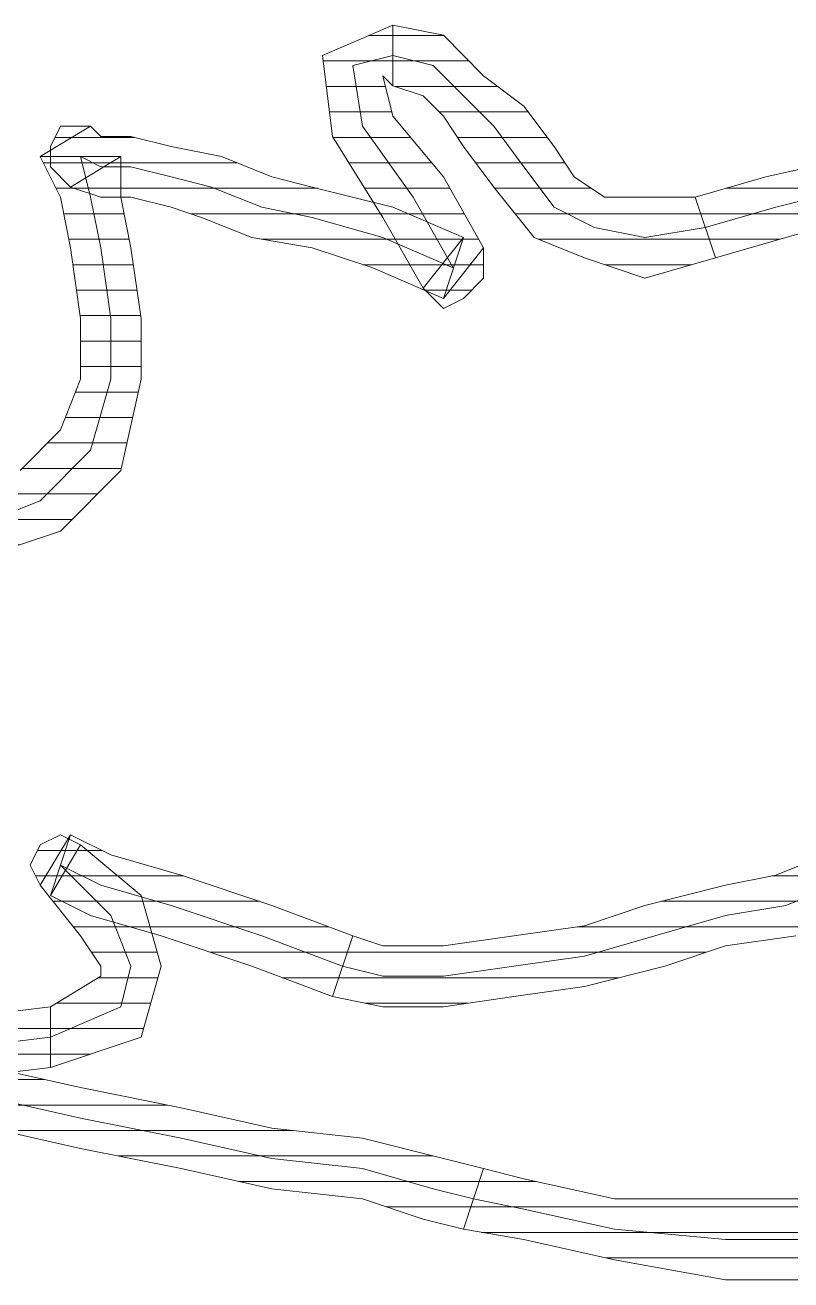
# Model space of a CAD drawing. Header units: centimetres. Extents: x 54005 to 61405, y 90310 to 94744.
# Drawn here: x 56845.88 to 56849.64, y 91773.49 to 91779.65 of the extents above; entities that cross this region are included whole.
import ezdxf

# ---------------------------------------------------------------- set-up
doc = ezdxf.new("R2010")
doc.units = ezdxf.units.CM
doc.header["$LTSCALE"] = 25
doc.layers.get('0').update_dxf_attribs({"lineweight": 0})
doc.layers.add('ÖLCULENDIRME', color=115, linetype='Continuous', lineweight=5)
pattern_1 = [(360, (-5108.51305, -673.59423), (1e-16, 0.125), [25])]

# ---------------------------------------------------------------- blocks, each defined once
blk = doc.blocks.new('by')
at = {"ltscale": 30}
h = blk.add_hatch(dxfattribs=at)
h.set_pattern_fill('DC_LINES', color=256, scale=0.1, style=0)
h.set_pattern_definition(pattern_1)
edge = h.paths.add_edge_path(flags=0)
edge.add_line((6404.8611, 2223.3659), (6404.6628, 2223.4156))
edge.add_line((6404.6628, 2223.4156), (6404.2175, 2223.515))
edge.add_line((6404.2175, 2223.515), (6403.6736, 2223.515))
edge.add_line((6403.6736, 2223.515), (6403.03, 2223.515))
edge.add_line((6403.03, 2223.515), (6402.3376, 2223.515))
edge.add_line((6402.3376, 2223.515), (6401.7439, 2223.5647))
edge.add_line((6401.7439, 2223.5647), (6401.2488, 2223.4654))
edge.add_line((6401.2488, 2223.4654), (6401.0515, 2223.3659))
edge.add_line((6401.0515, 2223.3659), (6400.8532, 2223.664))
edge.add_line((6400.8532, 2223.664), (6401.2488, 2223.7633))
edge.add_line((6401.2488, 2223.7633), (6401.7439, 2223.8627))
edge.add_line((6401.7439, 2223.8627), (6402.3376, 2223.9123))
edge.add_line((6402.3376, 2223.9123), (6403.03, 2223.9123))
edge.add_line((6403.03, 2223.9123), (6403.6736, 2223.9123))
edge.add_line((6403.6736, 2223.9123), (6404.2175, 2223.813))
edge.add_line((6404.2175, 2223.813), (6404.6628, 2223.7137))
edge.add_line((6404.6628, 2223.7137), (6404.9597, 2223.664))
h = blk.add_hatch(dxfattribs=at)
h.set_pattern_fill('DC_LINES', color=256, scale=0.1, style=0)
h.set_pattern_definition(pattern_1)
edge = h.paths.add_edge_path(flags=0)
edge.add_line((6407.9773, 2222.9685), (6407.9284, 2222.6706))
edge.add_line((6407.9284, 2222.6706), (6407.6316, 2222.7699))
edge.add_line((6407.6316, 2222.7699), (6407.2849, 2222.8692))
edge.add_line((6407.2849, 2222.8692), (6406.8396, 2222.9685))
edge.add_line((6406.8396, 2222.9685), (6406.3454, 2223.0679))
edge.add_line((6406.3454, 2223.0679), (6405.9001, 2223.1673))
edge.add_line((6405.9001, 2223.1673), (6405.4548, 2223.2169))
edge.add_line((6405.4548, 2223.2169), (6405.0583, 2223.3163))
edge.add_line((6405.0583, 2223.3163), (6404.8611, 2223.3659))
edge.add_line((6404.8611, 2223.3659), (6404.9597, 2223.664))
edge.add_line((6404.9597, 2223.664), (6405.1579, 2223.6143))
edge.add_line((6405.1579, 2223.6143), (6405.4548, 2223.515))
edge.add_line((6405.4548, 2223.515), (6405.9001, 2223.4654))
edge.add_line((6405.9001, 2223.4654), (6406.3454, 2223.3659))
edge.add_line((6406.3454, 2223.3659), (6406.8396, 2223.2666))
edge.add_line((6406.8396, 2223.2666), (6407.2849, 2223.1673))
edge.add_line((6407.2849, 2223.1673), (6407.7302, 2223.0679))
edge.add_line((6407.7302, 2223.0679), (6408.0271, 2222.9685))
edge.add_line((6408.0271, 2222.9685), (6407.9773, 2222.6706))
edge.add_line((6407.9773, 2222.6706), (6408.0271, 2222.9685))
edge.add_line((6408.0271, 2222.9685), (6408.1257, 2222.8692))
edge.add_line((6408.1257, 2222.8692), (6408.1257, 2222.7699))
edge.add_line((6408.1257, 2222.7699), (6408.0769, 2222.6706))
edge.add_line((6408.0769, 2222.6706), (6407.9284, 2222.6706))
h = blk.add_hatch(dxfattribs=at)
h.set_pattern_fill('DC_LINES', color=256, scale=0.1, style=0)
h.set_pattern_definition(pattern_1)
edge = h.paths.add_edge_path(flags=0)
edge.add_line((6406.988, 2222.8692), (6407.3835, 2222.9189))
edge.add_line((6407.3835, 2222.9189), (6407.5818, 2222.9189))
edge.add_line((6407.5818, 2222.9189), (6407.7302, 2222.9685))
edge.add_line((6407.7302, 2222.9685), (6407.9773, 2222.9685))
edge.add_line((6407.9773, 2222.9685), (6407.9773, 2222.6706))
edge.add_line((6407.9773, 2222.6706), (6407.7302, 2222.6706))
edge.add_line((6407.7302, 2222.6706), (6407.5818, 2222.6208))
edge.add_line((6407.5818, 2222.6208), (6407.3835, 2222.6208))
edge.add_line((6407.3835, 2222.6208), (6406.988, 2222.5712))
h = blk.add_hatch(dxfattribs=at)
h.set_pattern_fill('DC_LINES', color=256, scale=0.1, style=0)
h.set_pattern_definition(pattern_1)
edge = h.paths.add_edge_path(flags=0)
edge.add_line((6406.988, 2222.0247), (6406.8396, 2221.7764))
edge.add_line((6406.8396, 2221.7764), (6406.5427, 2222.0247))
edge.add_line((6406.5427, 2222.0247), (6406.4441, 2222.3725))
edge.add_line((6406.4441, 2222.3725), (6406.5427, 2222.7202))
edge.add_line((6406.5427, 2222.7202), (6406.988, 2222.8692))
edge.add_line((6406.988, 2222.8692), (6406.988, 2222.5712))
edge.add_line((6406.988, 2222.5712), (6406.7409, 2222.4221))
edge.add_line((6406.7409, 2222.4221), (6406.7409, 2222.3725))
edge.add_line((6406.7409, 2222.3725), (6406.8396, 2222.2235))
edge.add_line((6406.8396, 2222.2235), (6407.0378, 2221.9751))
edge.add_line((6407.0378, 2221.9751), (6406.8894, 2221.7268))
edge.add_line((6406.8894, 2221.7268), (6407.0378, 2221.9751))
edge.add_line((6407.0378, 2221.9751), (6407.0876, 2221.8758))
edge.add_line((6407.0876, 2221.8758), (6407.0378, 2221.7764))
edge.add_line((6407.0378, 2221.7764), (6406.9382, 2221.7268))
edge.add_line((6406.9382, 2221.7268), (6406.8396, 2221.7764))
h = blk.add_hatch(dxfattribs=at)
h.set_pattern_fill('DC_LINES', color=256, scale=0.1, style=0)
h.set_pattern_definition(pattern_1)
edge = h.paths.add_edge_path(flags=0)
edge.add_line((6403.0798, 2222.1241), (6403.3269, 2222.2235))
edge.add_line((6403.3269, 2222.2235), (6403.6736, 2222.2731))
edge.add_line((6403.6736, 2222.2731), (6403.9704, 2222.3725))
edge.add_line((6403.9704, 2222.3725), (6404.3659, 2222.4718))
edge.add_line((6404.3659, 2222.4718), (6404.7126, 2222.5215))
edge.add_line((6404.7126, 2222.5215), (6405.0583, 2222.5712))
edge.add_line((6405.0583, 2222.5712), (6405.3552, 2222.5712))
edge.add_line((6405.3552, 2222.5712), (6405.6032, 2222.5215))
edge.add_line((6405.6032, 2222.5215), (6405.5036, 2222.2235))
edge.add_line((6405.5036, 2222.2235), (6405.3552, 2222.2731))
edge.add_line((6405.3552, 2222.2731), (6405.0583, 2222.2731))
edge.add_line((6405.0583, 2222.2731), (6404.7126, 2222.2235))
edge.add_line((6404.7126, 2222.2235), (6404.3659, 2222.1737))
edge.add_line((6404.3659, 2222.1737), (6404.0691, 2222.0744))
edge.add_line((6404.0691, 2222.0744), (6403.6736, 2221.9751))
edge.add_line((6403.6736, 2221.9751), (6403.4265, 2221.9254))
edge.add_line((6403.4265, 2221.9254), (6403.1784, 2221.826))
h = blk.add_hatch(dxfattribs=at)
h.set_pattern_fill('DC_LINES', color=256, scale=0.1, style=0)
h.set_pattern_definition(pattern_1)
edge = h.paths.add_edge_path(flags=0)
edge.add_line((6405.6032, 2222.5215), (6405.9988, 2222.3725))
edge.add_line((6405.9988, 2222.3725), (6406.4441, 2222.2235))
edge.add_line((6406.4441, 2222.2235), (6406.7907, 2222.1241))
edge.add_line((6406.7907, 2222.1241), (6406.988, 2222.0247))
edge.add_line((6406.988, 2222.0247), (6406.8894, 2221.7268))
edge.add_line((6406.8894, 2221.7268), (6406.6911, 2221.826))
edge.add_line((6406.6911, 2221.826), (6406.3454, 2221.9254))
edge.add_line((6406.3454, 2221.9254), (6405.9001, 2222.0744))
edge.add_line((6405.9001, 2222.0744), (6405.5036, 2222.2235))
h = blk.add_hatch(dxfattribs=at)
h.set_pattern_fill('DC_LINES', color=256, scale=0.1, style=0)
h.set_pattern_definition(pattern_1)
edge = h.paths.add_edge_path(flags=0)
edge.add_line((6408.2741, 2220.1868), (6407.5329, 2220.1372))
edge.add_line((6407.5329, 2220.1372), (6407.1364, 2219.9384))
edge.add_line((6407.1364, 2219.9384), (6406.9382, 2219.7398))
edge.add_line((6406.9382, 2219.7398), (6406.8396, 2219.4914))
edge.add_line((6406.8396, 2219.4914), (6406.8396, 2219.1933))
edge.add_line((6406.8396, 2219.1933), (6406.8894, 2218.8456))
edge.add_line((6406.8894, 2218.8456), (6406.9382, 2218.5972))
edge.add_line((6406.9382, 2218.5972), (6407.0378, 2218.3985))
edge.add_line((6407.0378, 2218.3985), (6406.6413, 2218.3985))
edge.add_line((6406.6413, 2218.3985), (6406.6413, 2218.5972))
edge.add_line((6406.6413, 2218.5972), (6406.5925, 2218.8456))
edge.add_line((6406.5925, 2218.8456), (6406.5427, 2219.1933))
edge.add_line((6406.5427, 2219.1933), (6406.5427, 2219.4914))
edge.add_line((6406.5427, 2219.4914), (6406.6413, 2219.9384))
edge.add_line((6406.6413, 2219.9384), (6406.9382, 2220.2365))
edge.add_line((6406.9382, 2220.2365), (6407.5329, 2220.4351))
edge.add_line((6407.5329, 2220.4351), (6408.2741, 2220.4848))
h = blk.add_hatch(dxfattribs=at)
h.set_pattern_fill('DC_LINES', color=256, scale=0.1, style=0)
h.set_pattern_definition(pattern_1)
edge = h.paths.add_edge_path(flags=0)
edge.add_line((6404.9597, 2218.7959), (6405.1579, 2219.0443))
edge.add_line((6405.1579, 2219.0443), (6405.3552, 2218.6966))
edge.add_line((6405.3552, 2218.6966), (6405.6032, 2218.2992))
edge.add_line((6405.6032, 2218.2992), (6405.6521, 2217.9018))
edge.add_line((6405.6521, 2217.9018), (6405.3064, 2217.7528))
edge.add_line((6405.3064, 2217.7528), (6405.3064, 2218.0508))
edge.add_line((6405.3064, 2218.0508), (6405.3552, 2218.0012))
edge.add_line((6405.3552, 2218.0012), (6405.3064, 2218.1998))
edge.add_line((6405.3064, 2218.1998), (6405.0583, 2218.4979))
edge.add_line((6405.0583, 2218.4979), (6404.8611, 2218.8456))
edge.add_line((6404.8611, 2218.8456), (6405.0583, 2219.094))
edge.add_line((6405.0583, 2219.094), (6404.8611, 2218.8456))
edge.add_line((6404.8611, 2218.8456), (6404.8611, 2218.9946))
edge.add_line((6404.8611, 2218.9946), (6404.9597, 2219.094))
edge.add_line((6404.9597, 2219.094), (6405.0583, 2219.1436))
edge.add_line((6405.0583, 2219.1436), (6405.1579, 2219.0443))
h = blk.add_hatch(dxfattribs=at)
h.set_pattern_fill('DC_LINES', color=256, scale=0.1, style=0)
h.set_pattern_definition(pattern_1)
edge = h.paths.add_edge_path(flags=0)
edge.add_line((6407.0378, 2218.3985), (6406.7907, 2218.2495))
edge.add_line((6406.7907, 2218.2495), (6406.7409, 2218.2992))
edge.add_line((6406.7409, 2218.2992), (6406.5925, 2218.2992))
edge.add_line((6406.5925, 2218.2992), (6406.3943, 2218.3488))
edge.add_line((6406.3943, 2218.3488), (6406.1472, 2218.3985))
edge.add_line((6406.1472, 2218.3985), (6405.9001, 2218.4979))
edge.add_line((6405.9001, 2218.4979), (6405.7019, 2218.5476))
edge.add_line((6405.7019, 2218.5476), (6405.3064, 2218.6469))
edge.add_line((6405.3064, 2218.6469), (6404.9597, 2218.7959))
edge.add_line((6404.9597, 2218.7959), (6405.0583, 2219.094))
edge.add_line((6405.0583, 2219.094), (6405.405, 2218.945))
edge.add_line((6405.405, 2218.945), (6405.7019, 2218.8456))
edge.add_line((6405.7019, 2218.8456), (6405.9988, 2218.7959))
edge.add_line((6405.9988, 2218.7959), (6406.2458, 2218.6966))
edge.add_line((6406.2458, 2218.6966), (6406.3943, 2218.6469))
edge.add_line((6406.3943, 2218.6469), (6406.5925, 2218.5972))
edge.add_line((6406.5925, 2218.5972), (6406.7409, 2218.5972))
edge.add_line((6406.7409, 2218.5972), (6406.8894, 2218.5476))
edge.add_line((6406.8894, 2218.5476), (6406.6413, 2218.3985))
edge.add_line((6406.6413, 2218.3985), (6406.8894, 2218.5476))
edge.add_line((6406.8894, 2218.5476), (6406.988, 2218.4483))
edge.add_line((6406.988, 2218.4483), (6406.988, 2218.3488))
edge.add_line((6406.988, 2218.3488), (6406.9382, 2218.2495))
edge.add_line((6406.9382, 2218.2495), (6406.7907, 2218.2495))
h = blk.add_hatch(dxfattribs=at)
h.set_pattern_fill('DC_LINES', color=256, scale=0.1, style=0)
h.set_pattern_definition(pattern_1)
edge = h.paths.add_edge_path(flags=0)
edge.add_line((6405.3064, 2217.7528), (6405.0583, 2217.8024))
edge.add_line((6405.0583, 2217.8024), (6404.8611, 2218.0012))
edge.add_line((6404.8611, 2218.0012), (6404.6628, 2218.1502))
edge.add_line((6404.6628, 2218.1502), (6404.5144, 2218.3488))
edge.add_line((6404.5144, 2218.3488), (6404.4157, 2218.4979))
edge.add_line((6404.4157, 2218.4979), (6404.2673, 2218.5972))
edge.add_line((6404.2673, 2218.5972), (6404.0691, 2218.5972))
edge.add_line((6404.0691, 2218.5972), (6403.822, 2218.5972))
edge.add_line((6403.822, 2218.5972), (6403.7224, 2218.8952))
edge.add_line((6403.7224, 2218.8952), (6404.0691, 2218.9946))
edge.add_line((6404.0691, 2218.9946), (6404.3659, 2218.8952))
edge.add_line((6404.3659, 2218.8952), (6404.613, 2218.7959))
edge.add_line((6404.613, 2218.7959), (6404.8113, 2218.5476))
edge.add_line((6404.8113, 2218.5476), (6404.9597, 2218.3488))
edge.add_line((6404.9597, 2218.3488), (6405.0583, 2218.1998))
edge.add_line((6405.0583, 2218.1998), (6405.1579, 2218.1005))
edge.add_line((6405.1579, 2218.1005), (6405.3064, 2218.0508))
h = blk.add_hatch(dxfattribs=at)
h.set_pattern_fill('DC_LINES', color=256, scale=0.1, style=0)
h.set_pattern_definition(pattern_1)
edge = h.paths.add_edge_path(flags=0)
edge.add_line((6403.822, 2218.5972), (6403.4753, 2218.4979))
edge.add_line((6403.4753, 2218.4979), (6403.03, 2218.3985))
edge.add_line((6403.03, 2218.3985), (6402.6345, 2218.2992))
edge.add_line((6402.6345, 2218.2992), (6402.1892, 2218.1998))
edge.add_line((6402.1892, 2218.1998), (6401.7937, 2218.1502))
edge.add_line((6401.7937, 2218.1502), (6401.3972, 2218.1502))
edge.add_line((6401.3972, 2218.1502), (6401.1003, 2218.1998))
edge.add_line((6401.1003, 2218.1998), (6400.8034, 2218.2495))
edge.add_line((6400.8034, 2218.2495), (6401.0017, 2218.5476))
edge.add_line((6401.0017, 2218.5476), (6401.1003, 2218.4979))
edge.add_line((6401.1003, 2218.4979), (6401.3972, 2218.4483))
edge.add_line((6401.3972, 2218.4483), (6401.7937, 2218.4483))
edge.add_line((6401.7937, 2218.4483), (6402.1892, 2218.4979))
edge.add_line((6402.1892, 2218.4979), (6402.6345, 2218.5972))
edge.add_line((6402.6345, 2218.5972), (6403.03, 2218.6966))
edge.add_line((6403.03, 2218.6966), (6403.3767, 2218.7959))
edge.add_line((6403.3767, 2218.7959), (6403.7224, 2218.8952))
for p, q in [((6403.03, 2223.9123, -4.5045), (6403.6736, 2223.9123, -4.5045)), ((6403.6736, 2223.9123, -4.5045), (6404.2175, 2223.813, -4.5045)), ((6404.2175, 2223.813, -4.5045), (6404.6628, 2223.7137, -4.5045)), ((6403.03, 2223.7137, -4.5045), (6403.6736, 2223.7137, -4.5045)), ((6403.6736, 2223.7137, -4.5045), (6404.2175, 2223.664, -4.5045)), ((6404.2175, 2223.664, -4.5045), (6404.6628, 2223.5647, -4.5045)), ((6404.6628, 2223.7137, -4.5045), (6404.9597, 2223.664, -4.5045)), ((6404.8611, 2223.3659, -4.5045), (6404.9597, 2223.664, -4.5045)), ((6404.9597, 2223.664, -4.5045), (6404.8611, 2223.3659, -4.5045)), ((6404.9597, 2223.664, -4.5045), (6405.1579, 2223.6143, -4.5045)), ((6404.9597, 2223.664, -4.5045), (6404.9597, 2223.664, -4.5045)), ((6405.1579, 2223.6143, -4.5045), (6405.4548, 2223.515, -4.5045)), ((6404.6628, 2223.5647, -4.5045), (6404.9099, 2223.515, -4.5045)), ((6403.6736, 2223.515, -4.5045), (6403.03, 2223.515, -4.5045)), ((6404.2175, 2223.515, -4.5045), (6403.6736, 2223.515, -4.5045)), ((6404.6628, 2223.4156, -4.5045), (6404.2175, 2223.515, -4.5045)), ((6404.9099, 2223.515, -4.5045), (6405.1081, 2223.4654, -4.5045)), ((6405.4548, 2223.515, -4.5045), (6405.9001, 2223.4654, -4.5045)), ((6404.8611, 2223.3659, -4.5045), (6404.6628, 2223.4156, -4.5045)), ((6405.1081, 2223.4654, -4.5045), (6405.4548, 2223.3659, -4.5045)), ((6405.9001, 2223.4654, -4.5045), (6406.3454, 2223.3659, -4.5045)), ((6405.0583, 2223.3163, -4.5045), (6404.8611, 2223.3659, -4.5045)), ((6404.8611, 2223.3659, -4.5045), (6404.8611, 2223.3659, -4.5045)), ((6404.8611, 2223.3659, -4.5045), (6404.8611, 2223.3659, -4.5045)), ((6405.4548, 2223.3659, -4.5045), (6405.9001, 2223.3163, -4.5045)), ((6406.3454, 2223.3659, -4.5045), (6406.8396, 2223.2666, -4.5045)), ((6405.4548, 2223.2169, -4.5045), (6405.0583, 2223.3163, -4.5045)), ((6405.9001, 2223.3163, -4.5045), (6406.3454, 2223.2169, -4.5045)), ((6406.8396, 2223.2666, -4.5045), (6407.2849, 2223.1673, -4.5045)), ((6405.9001, 2223.1673, -4.5045), (6405.4548, 2223.2169, -4.5045)), ((6406.3454, 2223.0679, -4.5045), (6405.9001, 2223.1673, -4.5045)), ((6406.3454, 2223.2169, -4.5045), (6406.8396, 2223.1176, -4.5045)), ((6406.8396, 2223.1176, -4.5045), (6407.2849, 2223.0183, -4.5045)), ((6406.8396, 2222.9685, -4.5045), (6406.3454, 2223.0679, -4.5045)), ((6407.2849, 2222.8692, -4.5045), (6406.8396, 2222.9685, -4.5045)), ((6406.988, 2222.8692, -4.5045), (6407.3835, 2222.9189, -4.5045)), ((6406.5427, 2222.7202, -4.5045), (6406.988, 2222.8692, -4.5045)), ((6406.988, 2222.8692, -4.5045), (6406.988, 2222.8692, -4.5045)), ((6406.988, 2222.5712, -4.5045), (6406.988, 2222.8692, -4.5045)), ((6406.988, 2222.8692, -4.5045), (6406.988, 2222.8692, -4.5045)), ((6406.988, 2222.8692, -4.5045), (6406.988, 2222.5712, -4.5045)), ((6407.3835, 2222.7699, -4.5045), (6406.988, 2222.7202, -4.5045)), ((6406.4441, 2222.3725, -4.5045), (6406.5427, 2222.7202, -4.5045)), ((6406.988, 2222.7202, -4.5045), (6406.6413, 2222.5712, -4.5045)), ((6407.3835, 2222.6208, -4.5045), (6406.988, 2222.5712, -4.5045)), ((6404.7126, 2222.5215, -4.5045), (6405.0583, 2222.5712, -4.5045)), ((6405.0583, 2222.5712, -4.5045), (6405.3552, 2222.5712, -4.5045)), ((6405.3552, 2222.5712, -4.5045), (6405.6032, 2222.5215, -4.5045)), ((6406.6413, 2222.5712, -4.5045), (6406.5925, 2222.3725, -4.5045)), ((6406.988, 2222.5712, -4.5045), (6406.7409, 2222.4221, -4.5045)), ((6406.988, 2222.5712, -4.5045), (6406.988, 2222.5712, -4.5045)), ((6404.3659, 2222.4718, -4.5045), (6404.7126, 2222.5215, -4.5045)), ((6405.5036, 2222.2235, -4.5045), (6405.6032, 2222.5215, -4.5045)), ((6405.6032, 2222.5215, -4.5045), (6405.5036, 2222.2235, -4.5045)), ((6405.6032, 2222.5215, -4.5045), (6405.6032, 2222.5215, -4.5045)), ((6405.6032, 2222.5215, -4.5045), (6405.9988, 2222.3725, -4.5045)), ((6405.6032, 2222.5215, -4.5045), (6405.6032, 2222.5215, -4.5045)), ((6403.9704, 2222.3725, -4.5045), (6404.3659, 2222.4718, -4.5045)), ((6403.6736, 2222.2731, -4.5045), (6403.9704, 2222.3725, -4.5045)), ((6404.7126, 2222.3725, -4.5045), (6404.3659, 2222.3228, -4.5045)), ((6405.0583, 2222.4221, -4.5045), (6404.7126, 2222.3725, -4.5045)), ((6405.3552, 2222.4221, -4.5045), (6405.0583, 2222.4221, -4.5045)), ((6405.5534, 2222.3725, -4.5045), (6405.3552, 2222.4221, -4.5045)), ((6405.9489, 2222.2235, -4.5045), (6405.5534, 2222.3725, -4.5045)), ((6405.9988, 2222.3725, -4.5045), (6406.4441, 2222.2235, -4.5045)), ((6406.5427, 2222.0247, -4.5045), (6406.4441, 2222.3725, -4.5045)), ((6406.5925, 2222.3725, -4.5045), (6406.6911, 2222.1241, -4.5045)), ((6406.7409, 2222.4221, -4.5045), (6406.7409, 2222.3725, -4.5045)), ((6406.7409, 2222.3725, -4.5045), (6406.8396, 2222.2235, -4.5045)), ((6404.3659, 2222.3228, -4.5045), (6404.0193, 2222.2235, -4.5045)), ((6403.3269, 2222.2235, -4.5045), (6403.6736, 2222.2731, -4.5045)), ((6405.0583, 2222.2731, -4.5045), (6404.7126, 2222.2235, -4.5045)), ((6405.3552, 2222.2731, -4.5045), (6405.0583, 2222.2731, -4.5045)), ((6405.5036, 2222.2235, -4.5045), (6405.3552, 2222.2731, -4.5045)), ((6404.0193, 2222.2235, -4.5045), (6403.6736, 2222.1241, -4.5045)), ((6404.7126, 2222.2235, -4.5045), (6404.3659, 2222.1737, -4.5045)), ((6405.9001, 2222.0744, -4.5045), (6405.5036, 2222.2235, -4.5045)), ((6405.5036, 2222.2235, -4.5045), (6405.5036, 2222.2235, -4.5045)), ((6406.3943, 2222.0744, -4.5045), (6405.9489, 2222.2235, -4.5045)), ((6406.4441, 2222.2235, -4.5045), (6406.7907, 2222.1241, -4.5045)), ((6406.8396, 2222.2235, -4.5045), (6407.0378, 2221.9751, -4.5045)), ((6403.6736, 2222.1241, -4.5045), (6403.3767, 2222.0744, -4.5045)), ((6404.3659, 2222.1737, -4.5045), (6404.0691, 2222.0744, -4.5045)), ((6406.6911, 2222.1241, -4.5045), (6406.9382, 2221.8758, -4.5045)), ((6406.7907, 2222.1241, -4.5045), (6406.988, 2222.0247, -4.5045)), ((6403.3767, 2222.0744, -4.5045), (6403.1296, 2221.9751, -4.5045)), ((6404.0691, 2222.0744, -4.5045), (6403.6736, 2221.9751, -4.5045)), ((6406.3454, 2221.9254, -4.5045), (6405.9001, 2222.0744, -4.5045)), ((6406.7409, 2221.9751, -4.5045), (6406.3943, 2222.0744, -4.5045)), ((6406.8396, 2221.7764, -4.5045), (6406.5427, 2222.0247, -4.5045)), ((6406.988, 2222.0247, -4.5045), (6406.8396, 2221.7764, -4.5045)), ((6406.8396, 2221.7764, -4.5045), (6406.988, 2222.0247, -4.5045)), ((6406.988, 2222.0247, -4.5045), (6406.8894, 2221.7268, -4.5045)), ((6406.988, 2222.0247, -4.5045), (6406.988, 2222.0247, -4.5045)), ((6403.6736, 2221.9751, -4.5045), (6403.4265, 2221.9254, -4.5045)), ((6406.9382, 2221.8758, -4.5045), (6406.7409, 2221.9751, -4.5045)), ((6407.0378, 2221.9751, -4.5045), (6406.8894, 2221.7268, -4.5045)), ((6406.8894, 2221.7268, -4.5045), (6407.0378, 2221.9751, -4.5045)), ((6407.0378, 2221.9751, -4.5045), (6407.0876, 2221.8758, -4.5045)), ((6403.4265, 2221.9254, -4.5045), (6403.1784, 2221.826, -4.5045)), ((6406.6911, 2221.826, -4.5045), (6406.3454, 2221.9254, -4.5045)), ((6407.0876, 2221.8758, -4.5045), (6407.0378, 2221.7764, -4.5045)), ((6406.8894, 2221.7268, -4.5045), (6406.6911, 2221.826, -4.5045)), ((6406.9382, 2221.7268, -4.5045), (6406.8396, 2221.7764, -4.5045)), ((6407.0378, 2221.7764, -4.5045), (6406.9382, 2221.7268, -4.5045)), ((6406.9382, 2220.2365, -4.5045), (6407.5329, 2220.4351, -4.5045)), ((6407.0378, 2220.0874, -4.5045), (6407.5329, 2220.2862, -4.5045)), ((6406.6413, 2219.9384, -4.5045), (6406.9382, 2220.2365, -4.5045)), ((6406.7907, 2219.8391, -4.5045), (6407.0378, 2220.0874, -4.5045)), ((6406.5427, 2219.4914, -4.5045), (6406.6413, 2219.9384, -4.5045)), ((6407.1364, 2219.9384, -4.5045), (6406.9382, 2219.7398, -4.5045)), ((6406.6911, 2219.4914, -4.5045), (6406.7907, 2219.8391, -4.5045)), ((6406.9382, 2219.7398, -4.5045), (6406.8396, 2219.4914, -4.5045)), ((6406.5427, 2219.1933, -4.5045), (6406.5427, 2219.4914, -4.5045)), ((6406.6911, 2219.1933, -4.5045), (6406.6911, 2219.4914, -4.5045)), ((6406.8396, 2219.4914, -4.5045), (6406.8396, 2219.1933, -4.5045)), ((6406.5925, 2218.8456, -4.5045), (6406.5427, 2219.1933, -4.5045)), ((6406.7409, 2218.8456, -4.5045), (6406.6911, 2219.1933, -4.5045)), ((6406.8396, 2219.1933, -4.5045), (6406.8894, 2218.8456, -4.5045)), ((6404.9597, 2219.094, -4.5045), (6405.0583, 2219.1436, -4.5045)), ((6405.0583, 2219.1436, -4.5045), (6405.1579, 2219.0443, -4.5045)), ((6404.8611, 2218.8456, -4.5045), (6405.0583, 2219.094, -4.5045)), ((6405.0583, 2219.094, -4.5045), (6404.8611, 2218.8456, -4.5045)), ((6404.8611, 2218.9946, -4.5045), (6404.9597, 2219.094, -4.5045)), ((6404.9597, 2218.7959, -4.5045), (6405.0583, 2219.094, -4.5045)), ((6404.9597, 2218.7959, -4.5045), (6405.1579, 2219.0443, -4.5045)), ((6405.1579, 2219.0443, -4.5045), (6404.9597, 2218.7959, -4.5045)), ((6405.0583, 2219.094, -4.5045), (6405.405, 2218.945, -4.5045)), ((6405.1579, 2219.0443, -4.5045), (6405.3552, 2218.6966, -4.5045)), ((6403.7224, 2218.8952, -4.5045), (6404.0691, 2218.9946, -4.5045)), ((6404.0691, 2218.9946, -4.5045), (6404.3659, 2218.8952, -4.5045)), ((6404.8611, 2218.8456, -4.5045), (6404.8611, 2218.9946, -4.5045)), ((6405.2068, 2218.5972, -4.5045), (6405.0095, 2218.945, -4.5045)), ((6405.0095, 2218.945, -4.5045), (6405.3552, 2218.7959, -4.5045)), ((6405.405, 2218.945, -4.5045), (6405.7019, 2218.8456, -4.5045)), ((6403.3767, 2218.7959, -4.5045), (6403.7224, 2218.8952, -4.5045)), ((6403.7224, 2218.8952, -4.5045), (6403.7224, 2218.8952, -4.5045)), ((6403.7224, 2218.8952, -4.5045), (6403.822, 2218.5972, -4.5045)), ((6403.822, 2218.5972, -4.5045), (6403.7224, 2218.8952, -4.5045)), ((6404.3659, 2218.8952, -4.5045), (6404.613, 2218.7959, -4.5045)), ((6403.03, 2218.6966, -4.5045), (6403.3767, 2218.7959, -4.5045)), ((6403.7722, 2218.7462, -4.5045), (6404.0691, 2218.7959, -4.5045)), ((6404.0691, 2218.7959, -4.5045), (6404.3161, 2218.7462, -4.5045)), ((6404.613, 2218.7959, -4.5045), (6404.8113, 2218.5476, -4.5045)), ((6405.0583, 2218.4979, -4.5045), (6404.8611, 2218.8456, -4.5045)), ((6405.3064, 2218.6469, -4.5045), (6404.9597, 2218.7959, -4.5045)), ((6404.9597, 2218.7959, -4.5045), (6404.9597, 2218.7959, -4.5045)), ((6405.3552, 2218.7959, -4.5045), (6405.7019, 2218.6966, -4.5045)), ((6405.7019, 2218.8456, -4.5045), (6405.9988, 2218.7959, -4.5045)), ((6405.9988, 2218.7959, -4.5045), (6406.2458, 2218.6966, -4.5045)), ((6406.6413, 2218.5972, -4.5045), (6406.5925, 2218.8456, -4.5045)), ((6406.7907, 2218.5972, -4.5045), (6406.7409, 2218.8456, -4.5045)), ((6406.8894, 2218.8456, -4.5045), (6406.9382, 2218.5972, -4.5045)), ((6403.4265, 2218.6469, -4.5045), (6403.7722, 2218.7462, -4.5045)), ((6404.3161, 2218.7462, -4.5045), (6404.5144, 2218.6469, -4.5045)), ((6405.3552, 2218.6966, -4.5045), (6405.6032, 2218.2992, -4.5045)), ((6405.7019, 2218.6966, -4.5045), (6405.9489, 2218.6469, -4.5045)), ((6406.2458, 2218.6966, -4.5045), (6406.3943, 2218.6469, -4.5045)), ((6403.03, 2218.5476, -4.5045), (6403.4265, 2218.6469, -4.5045)), ((6404.5144, 2218.6469, -4.5045), (6404.6628, 2218.4483, -4.5045)), ((6405.7019, 2218.5476, -4.5045), (6405.3064, 2218.6469, -4.5045)), ((6405.9489, 2218.6469, -4.5045), (6406.197, 2218.5476, -4.5045)), ((6406.3943, 2218.6469, -4.5045), (6406.5925, 2218.5972, -4.5045)), ((6403.822, 2218.5972, -4.5045), (6403.4753, 2218.4979, -4.5045)), ((6403.822, 2218.5972, -4.5045), (6403.822, 2218.5972, -4.5045)), ((6403.822, 2218.5972, -4.5045), (6403.822, 2218.5972, -4.5045)), ((6404.0691, 2218.5972, -4.5045), (6403.822, 2218.5972, -4.5045)), ((6404.2673, 2218.5972, -4.5045), (6404.0691, 2218.5972, -4.5045)), ((6404.4157, 2218.4979, -4.5045), (6404.2673, 2218.5972, -4.5045)), ((6404.8113, 2218.5476, -4.5045), (6404.9597, 2218.3488, -4.5045)), ((6405.4548, 2218.2495, -4.5045), (6405.2068, 2218.5972, -4.5045)), ((6405.9001, 2218.4979, -4.5045), (6405.7019, 2218.5476, -4.5045)), ((6406.197, 2218.5476, -4.5045), (6406.3943, 2218.4979, -4.5045)), ((6406.5925, 2218.5972, -4.5045), (6406.7409, 2218.5972, -4.5045)), ((6406.6413, 2218.3985, -4.5045), (6406.6413, 2218.5972, -4.5045)), ((6406.8894, 2218.5476, -4.5045), (6406.6413, 2218.3985, -4.5045)), ((6406.6413, 2218.3985, -4.5045), (6406.8894, 2218.5476, -4.5045)), ((6406.7409, 2218.5972, -4.5045), (6406.8894, 2218.5476, -4.5045)), ((6406.8396, 2218.3985, -4.5045), (6406.7907, 2218.5972, -4.5045)), ((6406.8894, 2218.5476, -4.5045), (6406.988, 2218.4483, -4.5045)), ((6406.9382, 2218.5972, -4.5045), (6407.0378, 2218.3985, -4.5045)), ((6403.4753, 2218.4979, -4.5045), (6403.03, 2218.3985, -4.5045)), ((6404.5144, 2218.3488, -4.5045), (6404.4157, 2218.4979, -4.5045)), ((6405.3064, 2218.1998, -4.5045), (6405.0583, 2218.4979, -4.5045)), ((6406.1472, 2218.3985, -4.5045), (6405.9001, 2218.4979, -4.5045)), ((6406.3943, 2218.4979, -4.5045), (6406.5925, 2218.4483, -4.5045)), ((6404.6628, 2218.4483, -4.5045), (6404.8113, 2218.2495, -4.5045)), ((6406.5925, 2218.4483, -4.5045), (6406.7409, 2218.4483, -4.5045)), ((6406.7409, 2218.4483, -4.5045), (6406.8396, 2218.3985, -4.5045)), ((6406.988, 2218.4483, -4.5045), (6406.988, 2218.3488, -4.5045)), ((6406.3943, 2218.3488, -4.5045), (6406.1472, 2218.3985, -4.5045)), ((6407.0378, 2218.3985, -4.5045), (6406.6413, 2218.3985, -4.5045)), ((6407.0378, 2218.3985, -4.5045), (6406.7907, 2218.2495, -4.5045)), ((6406.7907, 2218.2495, -4.5045), (6407.0378, 2218.3985, -4.5045)), ((6407.0378, 2218.3985, -4.5045), (6407.0378, 2218.3985, -4.5045)), ((6404.6628, 2218.1502, -4.5045), (6404.5144, 2218.3488, -4.5045)), ((6404.9597, 2218.3488, -4.5045), (6405.0583, 2218.1998, -4.5045)), ((6405.6032, 2218.2992, -4.5045), (6405.6521, 2217.9018, -4.5045)), ((6406.5925, 2218.2992, -4.5045), (6406.3943, 2218.3488, -4.5045)), ((6406.7409, 2218.2992, -4.5045), (6406.5925, 2218.2992, -4.5045)), ((6406.7907, 2218.2495, -4.5045), (6406.7409, 2218.2992, -4.5045)), ((6406.988, 2218.3488, -4.5045), (6406.9382, 2218.2495, -4.5045)), ((6404.8113, 2218.2495, -4.5045), (6404.9597, 2218.1005, -4.5045)), ((6405.5036, 2217.9514, -4.5045), (6405.4548, 2218.2495, -4.5045)), ((6406.9382, 2218.2495, -4.5045), (6406.7907, 2218.2495, -4.5045)), ((6405.0583, 2218.1998, -4.5045), (6405.1579, 2218.1005, -4.5045)), ((6405.3552, 2218.0012, -4.5045), (6405.3064, 2218.1998, -4.5045)), ((6404.8611, 2218.0012, -4.5045), (6404.6628, 2218.1502, -4.5045)), ((6404.9597, 2218.1005, -4.5045), (6405.1081, 2217.9514, -4.5045)), ((6405.1579, 2218.1005, -4.5045), (6405.3064, 2218.0508, -4.5045)), ((6405.0583, 2217.8024, -4.5045), (6404.8611, 2218.0012, -4.5045)), ((6405.3064, 2217.7528, -4.5045), (6405.3064, 2218.0508, -4.5045)), ((6405.3064, 2218.0508, -4.5045), (6405.3552, 2218.0012, -4.5045)), ((6405.3064, 2218.0508, -4.5045), (6405.3064, 2218.0508, -4.5045)), ((6405.3064, 2218.0508, -4.5045), (6405.3064, 2217.7528, -4.5045)), ((6405.1081, 2217.9514, -4.5045), (6405.3064, 2217.9018, -4.5045)), ((6405.3064, 2217.9018, -4.5045), (6405.5036, 2217.9514, -4.5045)), ((6405.6521, 2217.9018, -4.5045), (6405.3064, 2217.7528, -4.5045)), ((6405.3064, 2217.7528, -4.5045), (6405.0583, 2217.8024, -4.5045)), ((6405.3064, 2217.7528, -4.5045), (6405.3064, 2217.7528, -4.5045)), ((6405.3064, 2217.7528, -4.5045), (6405.3064, 2217.7528, -4.5045))]:
    blk.add_line(p, q, dxfattribs=at)

msp = doc.modelspace()

# ---------------------------------------------------------------- block references
at = {"layer": 'ÖLCULENDIRME', "rotation": 180}
msp.add_blockref('by', (63252.9924, 93997.3982, 4.5045), dxfattribs=at)

doc.saveas('drawing.dxf')
